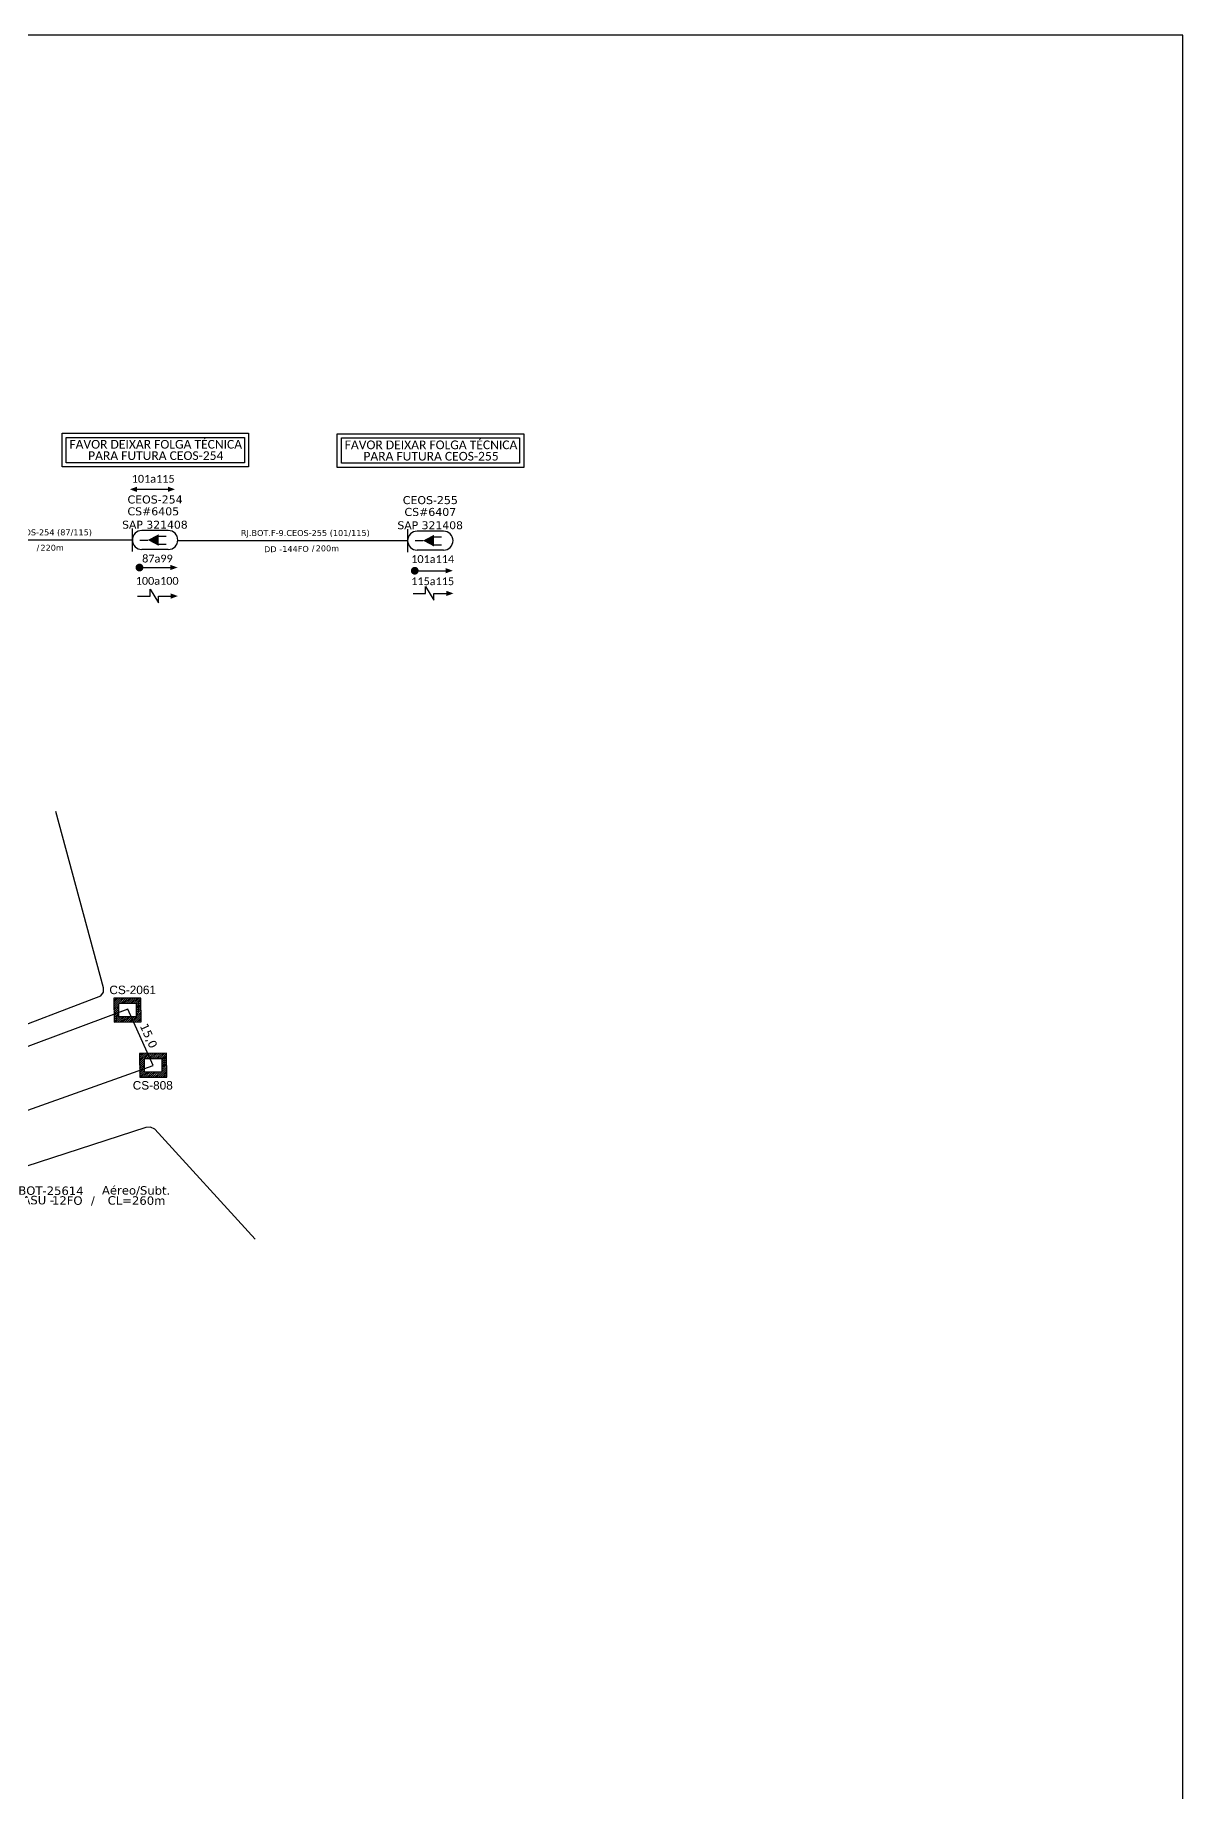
# Model space of a CAD drawing. Extents: x -89 to 749, y 705 to 1299.
# Drawn here: x 545.7 to 749.2, y 987.5 to 1299 of the extents above; entities that cross this region are included whole.
import ezdxf
from ezdxf.enums import TextEntityAlignment as Align

# ---------------------------------------------------------------- set-up
doc = ezdxf.new("R2010")
doc.units = 0
for name, color, linetype in [('10.1-Caixas Subterrâneas', 5, 'Continuous'), ('20.4-CEOS', 1, 'Continuous'), ('CAP a instalar', 1, 'Continuous'), ('celulas gpon', 7, 'Continuous'), ('label_cabos', 7, 'Continuous'), ('Legenda', 1, 'Continuous'), ('locais legendas', 7, 'Continuous'), ('QUADRA', 7, 'Continuous'), ('SETA', 7, 'Continuous')]:
    doc.layers.add(name, color=color, linetype=linetype)
doc.layers.add('40.1-ETIQUETAS', color=1, linetype='Continuous', lineweight=20)
doc.layers.add('EXTRA', color=50, linetype='Continuous', plot=False)
doc.styles.add('siredit', font='verdana.ttf')
doc.styles.get("Standard").update_dxf_attribs({"font": 'arial.ttf'})

# ---------------------------------------------------------------- blocks, each defined once
blk = doc.blocks.new('*X65')
at = {"color": 0, "linetype": 'Continuous'}
for p, q in [((-1.25, 0.34099), (-0.49099, 1.1)), ((-1.25, 0.517767), (-0.667767, 1.1)), ((-1.25, 0.694544), (-0.844544, 1.1)), ((-1.25, 0.87132), (-1.02132, 1.1)), ((-1.25, 1.048097), (-1.198097, 1.1)), ((-1.25, 0.164214), (-0.8035, 0.610714)), ((-1.25, -0.012563), (-0.8035, 0.433937)), ((-1.25, -0.18934), (-0.8035, 0.25716)), ((-1.25, -0.366117), (-0.8035, 0.080383)), ((-0.789214, 0.625), (-0.314214, 1.1)), ((-0.612437, 0.625), (-0.137437, 1.1)), ((-0.43566, 0.625), (0.03934, 1.1)), ((-0.258883, 0.625), (0.216117, 1.1)), ((-0.082107, 0.625), (0.392893, 1.1)), ((0.09467, 0.625), (0.56967, 1.1)), ((0.271447, 0.625), (0.746447, 1.1)), ((0.448223, 0.625), (0.923223, 1.1)), ((0.625, 0.625), (1.1, 1.1)), ((0.801777, 0.625), (1.25, 1.073223)), ((0.8035, 0.449947), (1.25, 0.896447)), ((0.8035, 0.27317), (1.25, 0.71967)), ((0.8035, 0.096393), (1.25, 0.542893)), ((0.8035, -0.080383), (1.25, 0.366117)), ((0.8035, -0.25716), (1.25, 0.18934)), ((0.8035, -0.433937), (1.25, 0.012563)), ((-1.25, -0.542893), (-0.8035, -0.096393)), ((-1.25, -0.71967), (-0.8035, -0.27317)), ((-1.25, -0.896447), (-0.8035, -0.449947)), ((-1.25, -1.073223), (-0.801777, -0.625)), ((-1.1, -1.1), (-0.625, -0.625)), ((-0.923223, -1.1), (-0.448223, -0.625)), ((-0.746447, -1.1), (-0.271447, -0.625)), ((-0.56967, -1.1), (-0.09467, -0.625)), ((-0.392893, -1.1), (0.082107, -0.625)), ((-0.216117, -1.1), (0.258883, -0.625)), ((-0.03934, -1.1), (0.43566, -0.625)), ((0.137437, -1.1), (0.612437, -0.625)), ((0.314214, -1.1), (0.789214, -0.625)), ((0.49099, -1.1), (1.25, -0.34099)), ((0.667767, -1.1), (1.25, -0.517767)), ((0.8035, -0.610714), (1.25, -0.164214)), ((0.844544, -1.1), (1.25, -0.694544)), ((1.02132, -1.1), (1.25, -0.87132)), ((1.198097, -1.1), (1.25, -1.048097))]:
    blk.add_line(p, q, dxfattribs=at)
blk = doc.blocks.new('MANHOLE_MQ')
at = {"color": 0, "linetype": 'Continuous'}
for p, q in [((0.00000623, 0.00000569), (-0.00000627, 0.00000569)), ((-0.00000627, 0.00000569), (-0.00000627, -0.00000531)), ((-0.00000404, 0.00000331), (0.00000399, 0.00000331)), ((-0.00000404, -0.00000294), (-0.00000404, 0.00000331)), ((0.00000399, 0.00000331), (0.00000399, -0.00000294)), ((0.00000623, -0.00000531), (0.00000623, 0.00000569)), ((-0.00000627, -0.00000531), (0.00000623, -0.00000531)), ((0.00000399, -0.00000294), (-0.00000404, -0.00000294)), ((0.00000399, -0.00000294), (0.00000399, -0.00000294))]:
    blk.add_line(p, q, dxfattribs=at)
at = {"color": 0, "linetype": 'Continuous', "xscale": 5e-06, "yscale": 5e-06, "zscale": 1e-05}
blk.add_blockref('*X65', (-0.00000002, 0.00000019), dxfattribs=at)
blk = doc.blocks.new('LEGENDA DOS CABOS')
at = {"layer": 'EXTRA', "color": 0, "style": 'siredit'}
for tag, p in [('ID', (4.6, 0.97)), ('XX', (9.03, 0.97))]:
    blk.add_attdef(tag, text='', height=0.48, rotation=359.69, dxfattribs=at).set_placement(p, align=Align.MIDDLE_CENTER)
at = {"layer": 'Legenda', "color": 0, "style": 'siredit'}
for tag, p in [('TIPO_CABO', (1.31, 0)), ('CABO', (4.69, -0.05)), ('/', (6.81, -0.05)), ('METROS', (10.03, -0.05))]:
    blk.add_attdef(tag, text='', height=0.8, rotation=359.69, dxfattribs=at).set_placement(p, align=Align.MIDDLE_CENTER)

msp = doc.modelspace()

# ---------------------------------------------------------------- linework, layer by layer
msp.add_lwpolyline([(-89.32, 705.02), (749.25, 705.02), (749.25, 1299.02), (-89.32, 1299.02), (-89.32, 705.02)])
at = {"color": 0, "ltscale": 9e-07}
for points in [[(550.51, 1228.43), (583.57, 1228.43), (583.57, 1222.47), (550.51, 1222.47)], [(551.25, 1227.69), (582.84, 1227.69), (582.84, 1223.2), (551.25, 1223.2)], [(599.32, 1228.32), (632.38, 1228.32), (632.38, 1222.36), (599.32, 1222.36)], [(600.05, 1227.59), (631.65, 1227.59), (631.65, 1223.1), (600.05, 1223.1)]]:
    msp.add_lwpolyline(points, close=True, dxfattribs=at)
at = {"color": 0, "const_width": 0.693}
for points in [[(563.9, 1204.61, 1), (564.59, 1204.61, 1)], [(612.71, 1204.04, 1), (613.4, 1204.04, 1)]]:
    msp.add_lwpolyline(points, format="xyb", close=True, dxfattribs=at)
at = {"color": 0}
for points in [[(566.13, 1199.55), (566.13, 1200.77), (567.59, 1198.33), (567.59, 1199.55)], [(614.98, 1200.02), (614.98, 1201.25), (616.44, 1198.8), (616.45, 1200.02)]]:
    msp.add_lwpolyline(points, dxfattribs=at)
at = {"layer": '20.4-CEOS', "color": 0}
for p, q in [((569.36, 1211.16), (564.66, 1211.16)), ((618.17, 1211.06), (613.47, 1211.06)), ((569.36, 1207.81), (564.66, 1207.81)), ((618.17, 1207.71), (613.47, 1207.71))]:
    msp.add_line(p, q, dxfattribs=at)
for points in [[(562.99, 1207.47), (562.99, 1211.51)], [(564.29, 1209.49), (565.72, 1209.49)], [(567.57, 1210.15), (569, 1210.15)], [(567.57, 1208.76), (569, 1208.76)], [(611.8, 1207.36), (611.8, 1211.4)], [(613.1, 1209.38), (614.52, 1209.38)], [(616.38, 1210.05), (617.81, 1210.05)], [(616.38, 1208.65), (617.81, 1208.65)]]:
    msp.add_lwpolyline(points, dxfattribs=at)
for points in [[(565.72, 1209.49, 0, 2.07, 0), (567.66, 1209.49, 2.07, 2.07, 0)], [(614.52, 1209.38, 0, 2.07, 0), (616.46, 1209.38, 2.07, 2.07, 0)]]:
    msp.add_lwpolyline(points, format="xyseb", dxfattribs=at)
for centre, start, end in [((564.66, 1209.49), 90, 270), ((569.36, 1209.49), 270, 90), ((613.47, 1209.38), 90, 270), ((618.17, 1209.38), 270, 90)]:
    msp.add_arc(centre, 1.68, start, end, dxfattribs=at)
at = {"layer": '40.1-ETIQUETAS', "color": 0, "const_width": 0.28}
for points in [[(522.23, 1209.49), (562.99, 1209.49)], [(571.04, 1209.38), (611.8, 1209.38)]]:
    msp.add_lwpolyline(points, dxfattribs=at)
at = {"layer": 'CAP a instalar', "color": 8, "ltscale": 5}
msp.add_lwpolyline([(440.74, 1091.78), (457.87, 1084.15), (503.09, 1093.69), (566.68, 1116.29), (562.18, 1126.27), (504.82, 1104.92)], dxfattribs=at)
at = {"layer": 'QUADRA'}
for points in [[(445.21, 1137.13), (460.98, 1093.39), (461.48, 1092.78), (462.23, 1092.49), (463.04, 1092.59), (557.42, 1128.65), (557.85, 1129.3), (557.86, 1130.07), (549.43, 1161.33)], [(445.21, 1137.13), (460.98, 1093.39), (461.48, 1092.78), (462.23, 1092.49), (463.04, 1092.59), (557.42, 1128.65), (557.85, 1129.3), (557.86, 1130.07), (549.43, 1161.33)], [(584.75, 1085.48), (566.94, 1105.04), (566.19, 1105.37), (565.38, 1105.31), (518.22, 1089.98), (514.46, 1088.1), (514.04, 1087.46), (513.84, 1086.51), (514, 1085.78), (517.94, 1073.65)]]:
    msp.add_lwpolyline(points, dxfattribs=at)
at = {"layer": 'SETA', "color": 0}
for points in [[(563.8, 1218.48), (569.75, 1218.48)], [(564.25, 1204.61), (570.21, 1204.61)], [(613.06, 1204.04), (619.01, 1204.04)], [(563.91, 1199.55), (566.13, 1199.55)], [(567.59, 1199.55), (569.8, 1199.55)], [(612.77, 1200.02), (614.98, 1200.02)], [(616.45, 1200.02), (618.66, 1200.02)]]:
    msp.add_lwpolyline(points, dxfattribs=at)
for points in [[(563.8, 1218.94), (562.53, 1218.48), (563.8, 1218.01)], [(569.28, 1218.95), (570.55, 1218.49), (569.28, 1218.02)], [(569.73, 1205.08), (571, 1204.62), (569.73, 1204.16)], [(618.54, 1204.51), (619.8, 1204.05), (618.54, 1203.59)], [(569.8, 1200.01), (571.07, 1199.55), (569.8, 1199.09)], [(618.66, 1200.48), (619.93, 1200.02), (618.66, 1199.56)]]:
    msp.add_solid(points, dxfattribs=at)

# ---------------------------------------------------------------- block references
at = {"color": 2, "lineweight": 0}
ref = msp.add_blockref('LEGENDA DOS CABOS', (542.19, 1091.65), dxfattribs=dict(at, xscale=1.5, yscale=1.5, zscale=1.5))
ref.add_attrib('ID', 'BOT-25614', dxfattribs={"layer": 'label_cabos', "color": 0, "height": 1.5, "rotation": 359.69, "style": 'siredit'}).set_placement((548.55, 1094.1), align=Align.MIDDLE_CENTER)
ref.add_attrib('CABO', '12FO', dxfattribs={"layer": 'label_cabos', "color": 0, "height": 1.5, "rotation": 359.69, "style": 'siredit'}).set_placement((551.44, 1092.36), align=Align.MIDDLE_CENTER)
ref.add_attrib('METROS', 'CL=260m', dxfattribs={"layer": 'label_cabos', "color": 0, "height": 1.5, "rotation": 359.69, "style": 'siredit'}).set_placement((563.73, 1092.36), align=Align.MIDDLE_CENTER)
ref.add_attrib('XX', 'Aéreo/Subt.', dxfattribs={"layer": 'label_cabos', "color": 0, "height": 1.5, "rotation": 359.69, "style": 'siredit'}).set_placement((563.65, 1094.16), align=Align.MIDDLE_CENTER)
ref.add_attrib('/', '/', dxfattribs={"layer": 'label_cabos', "color": 0, "height": 1.5, "rotation": 359.69, "style": 'siredit'}).set_placement((555.98, 1092.36), align=Align.MIDDLE_CENTER)
ref.add_attrib('TIPO_CABO', 'ASU -', dxfattribs={"layer": 'label_cabos', "color": 0, "height": 1.5, "rotation": 359.69, "style": 'siredit'}).set_placement((546.3, 1092.43), align=Align.MIDDLE_CENTER)
at = {"layer": '10.1-Caixas Subterrâneas', "color": 30, "xscale": 383745.0651733914, "yscale": 383745.0651733894, "zscale": 383745.0651733899, "rotation": 180.4029588641662}
for p in [(562.11, 1126.21), (566.66, 1116.43)]:
    msp.add_blockref('MANHOLE_MQ', p, dxfattribs=at)

# ---------------------------------------------------------------- texts
at = {"color": 0, "attachment_point": 5}
for s, insert, char_height, width in [('{\\fCalibri|b0|i0|c0|p34;FAVOR DEIXAR FOLGA TÉCNICA}', (567.13, 1226.46), 1.54, 32.8094), ('{\\fCalibri|b0|i0|c0|p34;FAVOR DEIXAR FOLGA TÉCNICA}', (615.94, 1226.36), 1.54, 32.8094), ('{\\fCalibri|b0|i0|c0|p34;PARA FUTURA CEOS-254}', (567.13, 1224.45), 1.54, 32.8094), ('{\\fCalibri|b0|i0|c0|p34;PARA FUTURA CEOS-255}', (615.94, 1224.34), 1.54, 32.8094), ('{\\fCalibri|b0|i0|c0|p34;\\C7;101a115}', (566.67, 1220.34), 1.386, 17.5736), ('{\\fCalibri|b0|i0|c0|p34;\\C7;87a99}', (567.43, 1206.19), 1.386, 17.5736), ('{\\fCalibri|b0|i0|c0|p34;\\C7;101a114}', (616.23, 1206.1), 1.386, 17.5736), ('{\\fCalibri|b0|i0|c0|p34;\\C7;100a100}', (567.38, 1202.24), 1.386, 17.5736), ('{\\fCalibri|b0|i0|c0|p34;\\C7;115a115}', (616.23, 1202.17), 1.386, 17.5736)]:
    msp.add_mtext(s, dxfattribs=dict(at, insert=insert, char_height=char_height, width=width))
at = {"layer": '20.4-CEOS', "color": 0, "style": 'siredit'}
for s, height, p in [('CS#6405 ', 1.419, (567.01, 1214.58)), ('CEOS-254', 1.419, (567.01, 1216.68)), ('CEOS-255', 1.419, (615.82, 1216.57)), ('CS#6407', 1.419, (615.82, 1214.47)), ('SAP 321408', 1.4, (566.98, 1212.21)), ('SAP 321408', 1.4, (615.79, 1212.11))]:
    msp.add_text(s, height=height, dxfattribs=at).set_placement(p, align=Align.MIDDLE_CENTER)
at = {"layer": '40.1-ETIQUETAS', "color": 0, "style": 'siredit'}
for s, p in [('RJ.BOT.F-9.CEOS-254 (87/115) ', (545.08, 1210.85)), ('RJ.BOT.F-9.CEOS-255 (101/115) ', (593.88, 1210.74))]:
    msp.add_text(s, height=1.05, dxfattribs=at).set_placement(p, align=Align.MIDDLE_CENTER)
for s, p in [('/', (546.48, 1208.12)), ('DD - ', (589.99, 1207.86)), ('144FO', (594.27, 1207.92)), ('/', (595.28, 1208.01))]:
    msp.add_text(s, height=1.05, dxfattribs=at).set_placement(p, align=Align.MIDDLE_RIGHT)
for s, p in [('220m', (546.68, 1208.12)), ('200m', (595.49, 1208.01))]:
    msp.add_text(s, height=1.05, dxfattribs=at).set_placement(p, align=Align.MIDDLE_LEFT)
at = {"layer": 'celulas gpon', "style": 'siredit'}
msp.add_text('15,0', height=1.5, rotation=294.2308, dxfattribs=at).set_placement((564.26, 1123.36))
at = {"layer": 'locais legendas', "color": 30}
for s, p in [('CS-2061', (558.91, 1128.96)), ('CS-808', (563.05, 1112.04))]:
    msp.add_text(s, height=1.5, dxfattribs=at).set_placement(p)

doc.saveas('drawing.dxf')
